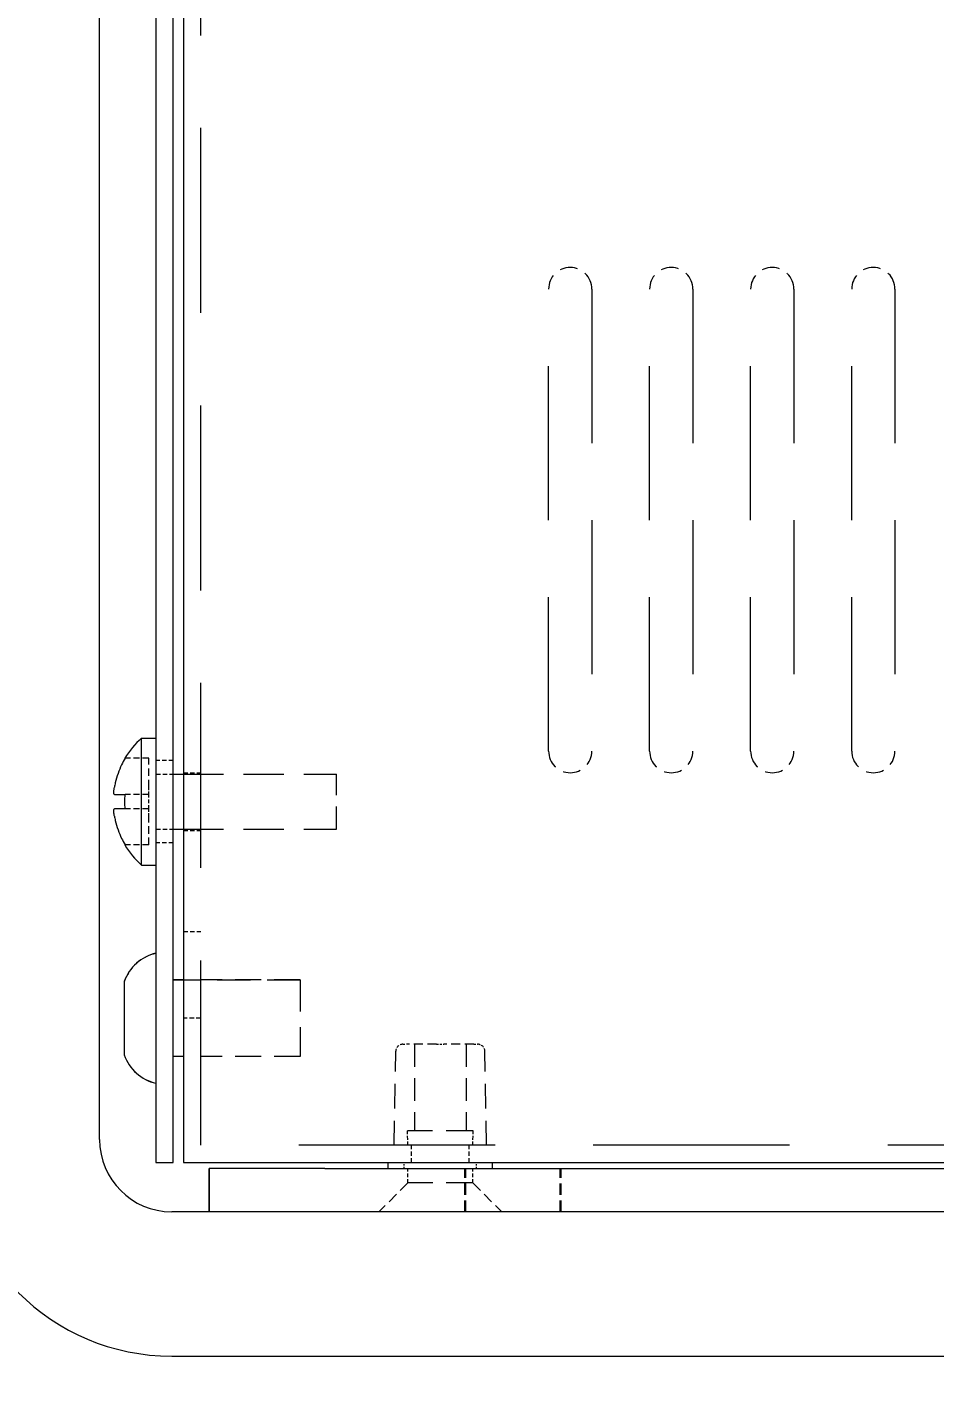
# Model space of a CAD drawing. Header units: millimetres. Extents: x 36 to 2484, y 36 to 1746.
# Drawn here: x 1164.2 to 1227, y 464.6 to 559.4 of the extents above; entities that cross this region are included whole.
import ezdxf

# ---------------------------------------------------------------- set-up
doc = ezdxf.new("R2010")
doc.units = ezdxf.units.MM
doc.header["$LTSCALE"] = 6
doc.linetypes.add('HIDDEN', pattern=[9.525, 6.35, -3.175])
doc.layers.add('가는실선_A4', color=7, linetype='Continuous', lineweight=5)
doc.layers.add('굵은실선_A3', color=7, linetype='Continuous', lineweight=18)
doc.layers.add('가는파선_A3', color=7, linetype='HIDDEN', lineweight=13, true_color=0x008000)
doc.styles.add('치수문자_A3(2.5)', font='')
doc.styles.get('치수문자_A3(2.5)').set_extended_font_data('GulimChe')
doc.dimstyles.new('치수_A3(2.5)', dxfattribs={"dimscale": 6, "dimtxt": 2.5, "dimasz": 2.5, "dimexe": 1.5, "dimexo": 1, "dimgap": 0.5, "dimtad": 1, "dimtoh": 1, "dimdec": 1, "dimrnd": 1e-08, "dimdsep": 46, "dimtxsty": '치수문자_A3(2.5)', "dimcen": 0.09, "dimdle": 10, "dimclrd": 8, "dimclre": 8, "dimclrt": 7, "dimadec": 1, "dimazin": 2, "dimtfac": 0.8, "dimtmove": 0, "dimatfit": 3, "dimfxl": 1, "dimtolj": 1, "dimtzin": 0, "dimlwd": -1, "dimlwe": -1, "dimarcsym": 0})

# ---------------------------------------------------------------- blocks, each defined once
blk = doc.blocks.new('*D20')
at = {"layer": 'Defpoints', "color": 0, "transparency": 16777216}
for p in [(1174.168, 467.429), (1043.168, 417.429), (1257.531, 417.429)]:
    blk.add_point(p, dxfattribs=at)
at = {"layer": '가는실선_A4', "color": 8, "transparency": 16777216}
for p, q in [((1257.531, 452.429), (1257.531, 432.429)), ((1049.168, 417.429), (1266.531, 417.429))]:
    blk.add_line(p, q, dxfattribs=at)
for points in [[(1255.031, 452.429), (1260.031, 452.429), (1257.531, 467.429)], [(1255.031, 432.429), (1260.031, 432.429), (1257.531, 417.429)]]:
    blk.add_solid(points, dxfattribs=at)
at = {"layer": '가는실선_A4', "color": 7, "transparency": 16777216, "insert": (1246.862, 442.429), "char_height": 15, "attachment_point": 5, "rotation": 90, "style": '치수문자_A3(2.5)'}
blk.add_mtext('\\A1;50', dxfattribs=at)
blk = doc.blocks.new('*D21')
at = {"layer": 'Defpoints', "color": 0, "transparency": 16777216}
for p in [(978.209, 616.2), (1108.127, 438.658)]:
    blk.add_point(p, dxfattribs=at)
at = {"layer": '가는실선_A4', "color": 8, "transparency": 16777216}
for p, q in [((987.067, 604.095), (1099.269, 450.763)), ((1108.127, 438.658), (1175.807, 346.17)), ((1175.807, 346.17), (1219.21, 346.17))]:
    blk.add_line(p, q, dxfattribs=at)
for points in [[(989.084, 605.571), (985.049, 602.619), (978.209, 616.2)], [(1101.287, 452.239), (1097.252, 449.287), (1108.127, 438.658)]]:
    blk.add_solid(points, dxfattribs=at)
at = {"layer": '가는실선_A4', "color": 7, "transparency": 16777216, "insert": (1199.008, 356.839), "char_height": 15, "attachment_point": 5, "style": '치수문자_A3(2.5)'}
blk.add_mtext('\\A1;∅220', dxfattribs=at)

msp = doc.modelspace()

# ---------------------------------------------------------------- linework, layer by layer
at = {"layer": '가는파선_A3', "ltscale": 0.336208}
msp.add_line((1176.18, 482.029), (1176.18, 616.529), dxfattribs=at)
at = {"layer": '가는파선_A3', "ltscale": 0.279909}
for p, q in [((1200.28, 509.329), (1200.28, 541.323)), ((1203.28, 541.323), (1203.28, 509.329)), ((1207.28, 509.329), (1207.28, 541.323)), ((1210.28, 541.323), (1210.28, 509.329)), ((1214.28, 509.329), (1214.28, 541.323)), ((1217.28, 541.323), (1217.28, 509.329)), ((1221.28, 509.329), (1221.28, 541.323)), ((1224.28, 541.323), (1224.28, 509.329))]:
    msp.add_line(p, q, dxfattribs=at)
at = {"layer": '가는파선_A3', "ltscale": 0.011157}
for p, q in [((1172.58, 508.829), (1170.946, 508.829)), ((1172.58, 506.329), (1170.946, 506.329)), ((1172.58, 505.329), (1170.946, 505.329)), ((1172.58, 502.829), (1170.946, 502.829))]:
    msp.add_line(p, q, dxfattribs=at)
at = {"layer": '가는파선_A3', "ltscale": 0.013678}
for p, q in [((1172.58, 506.829), (1172.58, 508.829)), ((1172.58, 502.829), (1172.58, 504.829))]:
    msp.add_line(p, q, dxfattribs=at)
at = {"layer": '가는파선_A3', "ltscale": 0.008167}
for p, q in [((1174.28, 508.679), (1173.08, 508.679)), ((1173.08, 507.729), (1174.28, 507.729)), ((1174.98, 507.829), (1176.18, 507.829)), ((1173.08, 503.929), (1174.28, 503.929)), ((1174.98, 503.829), (1176.18, 503.829)), ((1174.28, 502.979), (1173.08, 502.979)), ((1174.98, 496.829), (1176.18, 496.829)), ((1174.98, 493.479), (1176.18, 493.479)), ((1176.18, 490.827), (1174.98, 490.827)), ((1190.78, 480.829), (1190.78, 482.029)), ((1194.78, 480.829), (1194.78, 482.029))]:
    msp.add_line(p, q, dxfattribs=at)
at = {"layer": '가는파선_A3', "ltscale": 0.072922}
for p, q in [((1174.98, 507.729), (1185.58, 507.729)), ((1174.98, 503.929), (1185.58, 503.929))]:
    msp.add_line(p, q, dxfattribs=at)
at = {"layer": '가는파선_A3', "ltscale": 0.04102}
msp.add_line((1185.58, 503.929), (1185.58, 507.729), dxfattribs=at)
at = {"layer": '가는파선_A3', "ltscale": 0.005311}
for p, q in [((1172.58, 506.329), (1172.58, 506.829)), ((1172.58, 504.829), (1172.58, 505.329))]:
    msp.add_line(p, q, dxfattribs=at)
at = {"layer": '가는파선_A3', "ltscale": 0.006789}
for p, q in [((1172.58, 505.329), (1172.58, 506.329)), ((1190.53, 479.429), (1190.53, 480.429)), ((1195.03, 479.429), (1195.03, 480.429))]:
    msp.add_line(p, q, dxfattribs=at)
at = {"layer": '가는파선_A3', "ltscale": 0.060522}
msp.add_line((1183.08, 493.475), (1174.28, 493.475), dxfattribs=at)
at = {"layer": '가는파선_A3', "ltscale": 0.047433}
for p, q in [((1183.08, 493.479), (1176.18, 493.479)), ((1183.08, 488.179), (1176.18, 488.179)), ((1183.08, 488.175), (1176.18, 488.175))]:
    msp.add_line(p, q, dxfattribs=at)
at = {"layer": '가는파선_A3', "ltscale": 0.057252}
msp.add_line((1183.08, 493.479), (1183.08, 488.179), dxfattribs=at)
at = {"layer": '가는파선_A3', "ltscale": 0.044747}
for p, q in [((1189.579, 482.029), (1189.693, 488.538)), ((1195.981, 482.029), (1195.867, 488.538))]:
    msp.add_line(p, q, dxfattribs=at)
at = {"layer": '가는파선_A3', "ltscale": 0.003506}
for p, q in [((1190.193, 489.029), (1190.441, 489.029)), ((1192.52, 489.029), (1193.02, 489.029)), ((1195.107, 489.029), (1195.359, 489.029))]:
    msp.add_line(p, q, dxfattribs=at)
at = {"layer": '가는파선_A3', "ltscale": 0.01647}
for p, q in [((1192.52, 489.029), (1190.441, 489.029)), ((1195.107, 489.029), (1193.02, 489.029)), ((1195.367, 489.029), (1195.359, 489.029))]:
    msp.add_line(p, q, dxfattribs=at)
at = {"layer": '가는파선_A3', "ltscale": 0.041233}
for p, q in [((1190.98, 489.029), (1190.98, 483.029)), ((1194.58, 489.029), (1194.58, 483.029))]:
    msp.add_line(p, q, dxfattribs=at)
at = {"layer": '가는파선_A3', "ltscale": 0.000928821}
msp.add_line((1183.08, 488.179), (1183.08, 488.175), dxfattribs=at)
at = {"layer": '가는파선_A3', "ltscale": 0.049048}
msp.add_line((1195.051, 483.029), (1190.509, 483.029), dxfattribs=at)
at = {"layer": '가는파선_A3', "ltscale": 0.00679}
for p, q in [((1190.526, 482.029), (1190.509, 483.029)), ((1195.033, 482.029), (1195.051, 483.029))]:
    msp.add_line(p, q, dxfattribs=at)
at = {"layer": '가는파선_A3', "ltscale": 0.356955}
msp.add_line((1339.38, 482.029), (1176.18, 482.029), dxfattribs=at)
at = {"layer": '가는파선_A3', "ltscale": 0.002656}
for p, q in [((1190.28, 480.429), (1190.28, 480.829)), ((1195.28, 480.429), (1195.28, 480.829))]:
    msp.add_line(p, q, dxfattribs=at)
at = {"layer": '가는파선_A3', "ltscale": 0.020567}
for p, q in [((1194.48, 477.429), (1194.48, 480.429)), ((1194.552, 477.429), (1194.552, 480.429)), ((1201.08, 477.429), (1201.08, 480.429)), ((1201.159, 477.429), (1201.159, 480.429))]:
    msp.add_line(p, q, dxfattribs=at)
at = {"layer": '가는파선_A3', "ltscale": 0.019385}
for p, q in [((1190.53, 479.429), (1188.53, 477.429)), ((1195.03, 479.429), (1197.03, 477.429))]:
    msp.add_line(p, q, dxfattribs=at)
at = {"layer": '가는파선_A3', "ltscale": 0.048595}
msp.add_line((1195.03, 479.429), (1190.53, 479.429), dxfattribs=at)
at = {"layer": '가는파선_A3', "ltscale": 0.032363}
for centre, start, end in [((1201.78, 541.323), 360, 180), ((1208.78, 541.323), 360, 180), ((1215.78, 541.323), 0, 180), ((1222.78, 541.323), 0, 180), ((1201.78, 509.329), 180, 0), ((1208.78, 509.329), 180, 0), ((1215.78, 509.329), 180, 360), ((1222.78, 509.329), 180, 360)]:
    msp.add_arc(centre, 1.5, start, end, dxfattribs=at)
at = {"layer": '가는파선_A3', "ltscale": 0.021115}
msp.add_arc((1173.746, 492.364), 3.035, 102.68448, 160.82668, dxfattribs=at)
at = {"layer": '가는파선_A3', "ltscale": 0.00525}
for centre, start_param, end_param in [((1190.193, 488.529), 0, 1.553343), ((1195.367, 488.529), 4.729842, 6.283185)]:
    msp.add_ellipse(centre, major_axis=(0, 0.5), ratio=0.999994, start_param=start_param, end_param=end_param, dxfattribs=at)
at = {"layer": '가는파선_A3'}
for centre, major_axis, start_param, end_param in [((1190.693, 488.529), (1, -0.009), 3.141549, 3.145081), ((1194.867, 488.529), (-1, -0.009), 3.138104, 3.141636)]:
    msp.add_ellipse(centre, major_axis=major_axis, ratio=0.005007, start_param=start_param, end_param=end_param, dxfattribs=at)
at = {"layer": '굵은실선_A3'}
for p, q in [((1169.168, 482.429), (1169.168, 652.429)), ((1173.08, 618.629), (1173.08, 480.829)), ((1174.28, 480.829), (1174.28, 618.029)), ((1174.98, 617.729), (1174.98, 480.829)), ((1172.08, 501.429), (1172.08, 510.229)), ((1172.08, 510.229), (1173.08, 510.229)), ((1170.921, 508.829), (1170.946, 508.829)), ((1174.28, 507.729), (1174.98, 507.729)), ((1170.195, 506.329), (1170.946, 506.329)), ((1170.946, 505.329), (1170.195, 505.329)), ((1174.28, 503.929), (1174.98, 503.929)), ((1170.946, 502.829), (1170.921, 502.829)), ((1172.08, 501.429), (1173.08, 501.429)), ((1170.88, 493.365), (1170.88, 488.293)), ((1174.98, 493.479), (1174.28, 493.479)), ((1170.88, 488.293), (1170.88, 488.289)), ((1174.98, 488.179), (1174.28, 488.179)), ((1174.98, 488.175), (1174.28, 488.175)), ((1173.08, 480.829), (1174.28, 480.829)), ((1174.98, 480.829), (1340.58, 480.829)), ((1189.175, 480.429), (1189.175, 480.829)), ((1196.385, 480.429), (1196.385, 480.829)), ((1176.78, 480.429), (1176.762, 480.429)), ((1176.762, 477.429), (1176.762, 480.429)), ((1184.78, 480.429), (1176.78, 480.429)), ((1176.78, 477.429), (1176.78, 480.429)), ((1184.78, 480.429), (1330.78, 480.429)), ((1344.168, 477.429), (1174.168, 477.429)), ((1174.168, 467.429), (1344.168, 467.429))]:
    msp.add_line(p, q, dxfattribs=at)
for centre, radius, start, end in [((1176.031, 505.779), 5.951, 131.59642, 149.16415), ((1176.031, 505.879), 5.951, 210.83585, 228.40358), ((1173.746, 492.368), 3.035, 102.68448, 160.82668), ((1173.746, 489.29), 3.035, 199.17332, 257.31552), ((1173.746, 489.285), 3.035, 199.17332, 257.31552), ((1174.168, 482.429), 15, 180, 270), ((1174.168, 482.429), 5, 180, 270)]:
    msp.add_arc(centre, radius, start, end, dxfattribs=at)
for points, knots in [([(1170.946, 508.829), (1170.854, 508.676), (1170.771, 508.522), (1170.517, 507.999), (1170.361, 507.572), (1170.235, 507.032), (1170.214, 506.931), (1170.195, 506.829)], [-0.2988934, -0.2988934, -0.2988934, -0.2988934, -0.2487394, -0.2487394, -0.1243697, -0.1243697, -0.0957398, -0.0957398, -0.0957398, -0.0957398]), ([(1170.195, 506.329), (1170.191, 506.329), (1170.187, 506.331), (1170.176, 506.342), (1170.171, 506.355), (1170.163, 506.388), (1170.161, 506.405), (1170.159, 506.445), (1170.158, 506.466), (1170.159, 506.514), (1170.16, 506.54), (1170.164, 506.6), (1170.167, 506.634), (1170.178, 506.72), (1170.185, 506.772), (1170.195, 506.826), (1170.195, 506.827), (1170.195, 506.829)], [-0.1994332, -0.1994332, -0.1994332, -0.1994332, -0.19164586, -0.19164586, -0.17799426, -0.17799426, -0.16750014, -0.16750014, -0.1579054, -0.1579054, -0.14809949, -0.14809949, -0.13671142, -0.13671142, -0.12083143, -0.12083143, -0.12032463, -0.12032463, -0.12032463, -0.12032463]), ([(1170.946, 505.329), (1170.929, 505.5), (1170.921, 505.668), (1170.921, 505.829), (1170.921, 505.99), (1170.929, 506.158), (1170.946, 506.329)], [-0.04830101, -0.04830101, -0.04830101, -0.04830101, 0, 0, 0, 0.04830101, 0.04830101, 0.04830101, 0.04830101]), ([(1170.195, 504.829), (1170.191, 504.854), (1170.187, 504.88), (1170.176, 504.95), (1170.171, 504.993), (1170.163, 505.066), (1170.161, 505.097), (1170.159, 505.151), (1170.158, 505.174), (1170.159, 505.218), (1170.16, 505.238), (1170.164, 505.275), (1170.167, 505.291), (1170.178, 505.32), (1170.185, 505.328), (1170.195, 505.329), (1170.195, 505.329), (1170.195, 505.329)], [-0.1994332, -0.1994332, -0.1994332, -0.1994332, -0.19164586, -0.19164586, -0.17799426, -0.17799426, -0.16750014, -0.16750014, -0.1579054, -0.1579054, -0.14809949, -0.14809949, -0.13671142, -0.13671142, -0.12083143, -0.12083143, -0.12032463, -0.12032463, -0.12032463, -0.12032463]), ([(1170.195, 504.829), (1170.214, 504.727), (1170.235, 504.626), (1170.361, 504.086), (1170.517, 503.659), (1170.771, 503.136), (1170.854, 502.982), (1170.946, 502.829)], [0.0957398, 0.0957398, 0.0957398, 0.0957398, 0.1243697, 0.1243697, 0.2487394, 0.2487394, 0.2988934, 0.2988934, 0.2988934, 0.2988934])]:
    msp.add_open_spline(points, degree=3, knots=knots, dxfattribs=at)

# ---------------------------------------------------------------- dimensions: what is measured, and where the dimension line sits
at = {"layer": '가는실선_A4', "color": 8, "true_color": 0x808080}
dim = msp.add_diameter_dim_2p(p1=(978.209, 616.2), p2=(1108.127, 438.658), dimstyle='치수_A3(2.5)', override={"dimgap": 0.5, "dimtih": 1, "dimdec": 1, "dimlfac": 1, "dimtol": 0, "dimlim": 0, "dimtp": 0, "dimtm": 0, "dimtdec": 2, "dimatfit": 2}, dxfattribs=at)
dim.commit()
dim.dimension.update_dxf_attribs({"geometry": '*D21', "text_midpoint": (1199.008, 346.17), "dimtype": 163})
dim = msp.add_linear_dim(base=(1257.531, 417.429), p1=(1174.168, 467.429), p2=(1043.168, 417.429), angle=270, dimstyle='치수_A3(2.5)', override={"dimgap": 0.5, "dimtoh": 0, "dimdec": 1, "dimse1": 1, "dimtol": 0, "dimlim": 0, "dimtp": 0, "dimtm": 0, "dimtdec": 2, "dimtofl": 0, "dimatfit": 1}, dxfattribs=at)
dim.commit()
dim.dimension.update_dxf_attribs({"geometry": '*D20', "text_midpoint": (1257.531, 442.429), "dimtype": 160})

doc.saveas('drawing.dxf')
